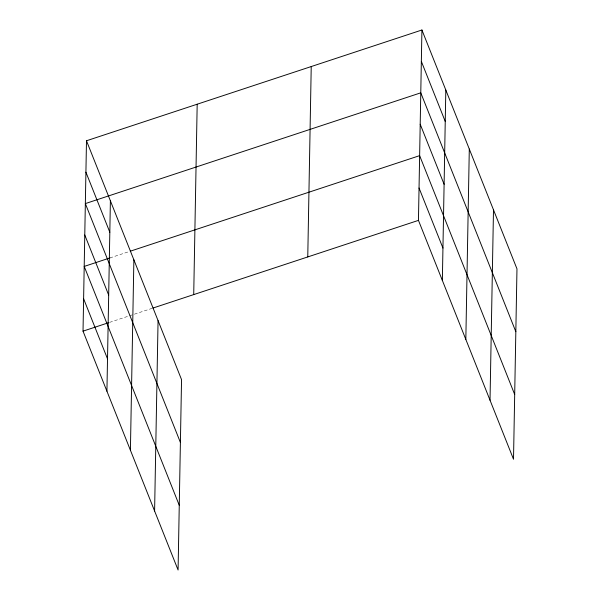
<?xml version="1.0" encoding="UTF-8"?>
<svg xmlns="http://www.w3.org/2000/svg" width="600" height="600" viewBox="0 0 600 600"><rect width="100%" height="100%" fill="white"/><g stroke="black" fill="none" stroke-linecap="round" stroke-linejoin="round"><path stroke-width="0.45" stroke-dasharray="3 2.25" d="M109.89 257.94L129.368 251.505M109.597 322.373L133.5 314.475M134.392 314.183L152.1 308.34"/><path stroke-width="0.9" d="M86.49 140.767L181.545 379.627L178.08 570L83.025 331.147L86.49 140.767L421.92 30L516.975 268.853L513.51 459.232L418.455 220.373L421.92 30M106.927 391.2L110.392 200.827M130.41 450.202L133.875 259.83M154.597 510.998L158.062 320.618M193.718 294.593L197.183 104.22M307.763 256.928L311.228 66.555M442.357 280.433L445.815 90.052M465.832 339.435L469.298 149.055M490.028 400.222L493.493 209.85M109.89 257.94L84.21 266.423L179.257 505.275M130.252 251.212L419.632 155.648L514.688 394.5M83.025 331.147L108.712 322.665M152.985 308.048L418.455 220.373M421.35 61.41L445.245 121.462M515.827 331.68L420.78 92.828L85.35 203.595L180.405 442.447M420.202 124.238L444.105 184.29M419.048 188.01L442.942 248.062M85.92 172.185L109.823 232.237M84.78 235.005L108.675 295.058M83.617 298.785L107.512 358.837"/></g></svg>
